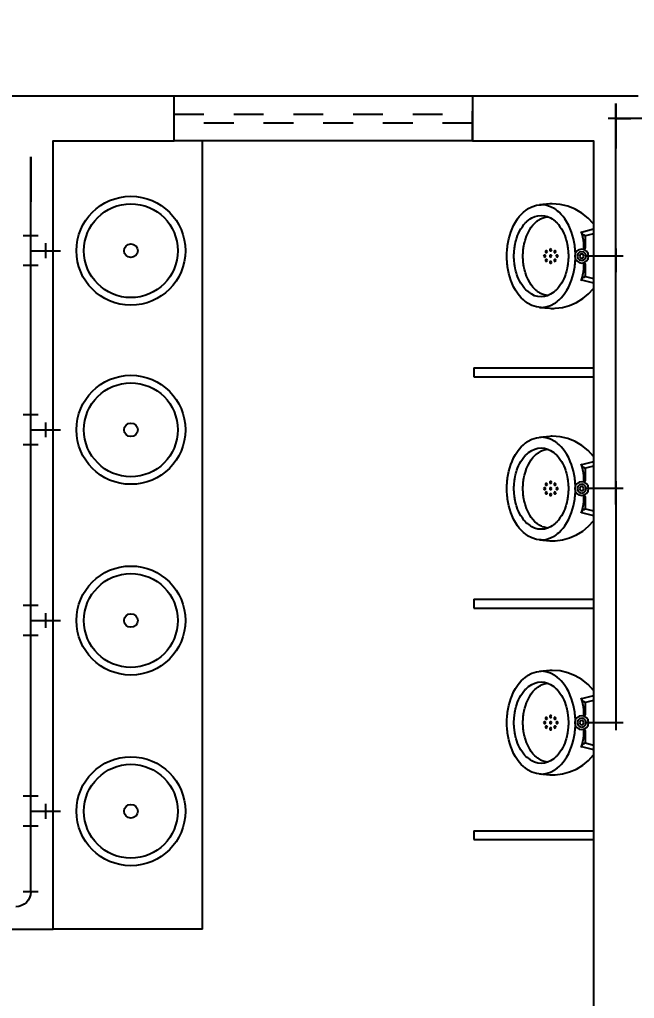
# Model space of a CAD drawing. Header units: millimetres. Extents: x 776 to 1595, y 411 to 1258.
# Drawn here: x 800.443 to 802.503, y 458.644 to 461.923 of the extents above; entities that cross this region are included whole.
import ezdxf

# ---------------------------------------------------------------- set-up
doc = ezdxf.new("R2010")
doc.units = ezdxf.units.MM
doc.linetypes.add('ACAD_ISO03W100', pattern=[30, 12, -18])
doc.linetypes.add('HIDDEN2', pattern=[4.7625, 3.175, -1.5875])
for name, color, linetype in [('can02', 2, 'Continuous'), ('CANOS ISO', 2, 'Continuous'), ('Fios', 10, 'Continuous'), ('Janela', 2, 'Continuous'), ('pena 01', 1, 'Continuous'), ('pena02', 2, 'Continuous'), ('TRACEJADO', 1, 'HIDDEN2')]:
    doc.layers.add(name, color=color, linetype=linetype)
doc.styles.get("Standard").update_dxf_attribs({"font": 'ERASLGHT.TTF'})

msp = doc.modelspace()

# ---------------------------------------------------------------- linework, layer by layer
at = {"layer": 'can02', "color": 0}
msp.add_lwpolyline([(800.5558, 458.8761), (800.5558, 461.5161), (800.9608, 461.5161), (800.9608, 461.6661), (800.0076, 461.6661), (800.0076, 461.5161), (800.4058, 461.5161), (800.4058, 459.0261), (799.7558, 459.0261), (799.7558, 459.0661), (799.7558, 459.7161), (799.5058, 459.7161), (799.5058, 459.5661), (799.6058, 459.5661), (799.6058, 458.5361), (799.7558, 458.5361), (799.7558, 458.8761)], close=True, dxfattribs=at)
msp.add_lwpolyline([(802.5158, 461.6661), (801.9608, 461.6661), (801.9608, 461.5161), (802.3658, 461.5161), (802.3658, 455.6661), (800.5558, 455.6661)], dxfattribs=at)
at = {"layer": 'CANOS ISO', "extrusion": (-1, 0, -5.9952e-15)}
for p, q in [((802.4408, 461.6411, 2.4), (802.4408, 461.5411, 2.4)), ((802.4408, 461.6411, 2.2), (802.4408, 461.5411, 2.2)), ((802.4408, 461.6411, 2.2), (802.4408, 461.5911, 2.3)), ((802.4408, 461.5911, 2.3), (802.4408, 461.6411, 2.4)), ((802.4408, 461.5911, 2.3), (802.4408, 461.5411, 2.2)), ((802.4408, 461.5411, 2.4), (802.4408, 461.5911, 2.3)), ((802.4408, 461.5911, 2.3), (802.4408, 461.4911, 2.3)), ((802.4408, 461.5911, 3), (802.4408, 461.5911, 2.4)), ((802.4408, 461.4911, 2.25), (802.4408, 461.4911, 2.35)), ((800.4808, 461.4625, 2.4), (800.4808, 461.3625, 2.4)), ((800.4808, 461.4625, 2.2), (800.4808, 461.3625, 2.2)), ((800.4808, 461.4625, 2.2), (800.4808, 461.4125, 2.3)), ((800.4808, 461.4125, 2.3), (800.4808, 461.4625, 2.4)), ((800.4808, 461.4125, 2.3), (800.4808, 461.3625, 2.2)), ((800.4808, 461.3625, 2.4), (800.4808, 461.4125, 2.3)), ((800.4808, 461.4125, 2.3), (800.4808, 461.3125, 2.3)), ((800.4808, 461.4125, 3), (800.4808, 461.4125, 2.4)), ((800.4808, 461.3125, 2.25), (800.4808, 461.3125, 2.35))]:
    msp.add_line(p, q, dxfattribs=at)
at = {"layer": 'CANOS ISO', "extrusion": (1, 0, 2.22045e-16)}
for p, q in [((802.4408, 461.6161, 1.25), (802.4408, 461.5661, 1.25)), ((802.4408, 461.6124, 1.35), (802.4408, 461.5624, 1.35)), ((802.4908, 461.5911, 0.925), (802.4908, 461.5911, 0.875)), ((802.4408, 461.5374, 1.325), (802.4408, 461.5374, 1.275)), ((800.4808, 461.4339, 0.95), (800.4808, 461.3839, 0.95)), ((800.4808, 461.1484, 0.9), (800.4808, 461.4125, 0.9)), ((800.4808, 461.3589, 0.925), (800.4808, 461.3589, 0.875)), ((802.4408, 461.1803, 1.325), (802.4408, 461.1803, 1.275)), ((802.4408, 461.1553, 1.25), (802.4408, 461.1053, 1.25)), ((800.4808, 460.5486, 0.9), (800.4808, 461.1484, 0.9)), ((802.3908, 461.1303, 1.125), (802.3908, 461.1303, 1.075)), ((802.4408, 461.0767, 1.325), (802.4408, 461.0767, 1.275)), ((800.4808, 459.9099, 0.9), (800.4808, 460.5486, 0.9)), ((802.4408, 460.4018, 1.325), (802.4408, 460.4018, 1.275)), ((802.4408, 460.3768, 1.25), (802.4408, 460.3268, 1.25)), ((802.3908, 460.3518, 1.125), (802.3908, 460.3518, 1.075)), ((802.4408, 460.2981, 1.325), (802.4408, 460.2981, 1.275)), ((800.4807, 459.2712, 0.9), (800.4808, 459.9099, 0.9)), ((802.4408, 459.6178, 1.325), (802.4408, 459.6178, 1.275)), ((802.4408, 459.5928, 1.25), (802.4408, 459.5428, 1.25)), ((802.3908, 459.5678, 1.125), (802.3908, 459.5678, 1.075)), ((800.4808, 459, 0.9), (800.4807, 459.2712, 0.9))]:
    msp.add_line(p, q, dxfattribs=at)
at = {"layer": 'CANOS ISO', "extrusion": (4.44089e-16, 0, -1)}
for p, q in [((802.4658, 461.5911, 0.95), (802.4158, 461.5911, 0.95)), ((802.4408, 461.5911, 1.3), (802.4408, 461.5374, 1.3)), ((802.4408, 461.5374, 1.3), (802.4408, 461.5874, 1.3)), ((800.4808, 461.4125, 0.9), (800.4808, 461.3589, 0.9)), ((800.4808, 461.3589, 0.9), (800.4808, 461.4089, 0.9)), ((800.5058, 461.1984, 0.9), (800.4558, 461.1984, 0.9)), ((800.4808, 461.1484, 0.9), (800.5808, 461.1484, 0.9)), ((802.4658, 461.1303, 1.15), (802.4158, 461.1303, 1.15)), ((802.4408, 461.1303, 1.3), (802.4408, 461.0767, 1.3)), ((802.4408, 461.0767, 1.3), (802.4408, 461.1267, 1.3)), ((800.5058, 461.0984, 0.9), (800.4558, 461.0984, 0.9)), ((800.5058, 460.5986, 0.9), (800.4558, 460.5986, 0.9)), ((800.4808, 460.5486, 0.9), (800.5808, 460.5486, 0.9)), ((800.4808, 460.5486, 0.9), (800.5808, 460.5486, 0.9)), ((800.5058, 460.4986, 0.9), (800.4558, 460.4986, 0.9)), ((802.4658, 460.3518, 1.15), (802.4158, 460.3518, 1.15)), ((802.4408, 460.3518, 1.3), (802.4408, 460.2981, 1.3)), ((802.4408, 460.2981, 1.3), (802.4408, 460.3481, 1.3)), ((800.5058, 459.9599, 0.9), (800.4558, 459.9599, 0.9)), ((800.4808, 459.9099, 0.9), (800.5808, 459.9099, 0.9)), ((800.4808, 459.9099, 0.9), (800.5808, 459.9099, 0.9)), ((800.5058, 459.8599, 0.9), (800.4558, 459.8599, 0.9)), ((802.4658, 459.5678, 1.15), (802.4158, 459.5678, 1.15)), ((800.5058, 459.3212, 0.9), (800.4558, 459.3212, 0.9)), ((800.4807, 459.2712, 0.9), (800.5807, 459.2712, 0.9)), ((800.4808, 459.2712, 0.9), (800.5808, 459.2712, 0.9)), ((800.5058, 459.2212, 0.9), (800.4558, 459.2212, 0.9))]:
    msp.add_line(p, q, dxfattribs=at)
at = {"layer": 'CANOS ISO'}
for p, q in [((803.2408, 461.5911, 0.9), (802.4408, 461.5911, 0.9)), ((802.4408, 461.5911, 0.9), (802.4908, 461.5911, 0.9)), ((800.4808, 461.1484, 0.9), (800.5808, 461.1484, 0.9)), ((800.4808, 460.5486, 0.9), (800.5808, 460.5486, 0.9)), ((800.4808, 459.9099, 0.9), (800.5808, 459.9099, 0.9)), ((800.4808, 459.2712, 0.9), (800.5808, 459.2712, 0.9)), ((800.4808, 459.0011, 0.9), (800.4808, 459.0511, 0.9)), ((800.4808, 459.0011, 0.9), (800.4808, 459.0511, 0.9))]:
    msp.add_line(p, q, dxfattribs=at)
at = {"layer": 'CANOS ISO', "extrusion": (1, 0, 3.77476e-15)}
msp.add_line((802.4408, 461.5911, 0.9), (802.4408, 461.5911, 2.2), dxfattribs=at)
at = {"layer": 'CANOS ISO', "extrusion": (1, 8.88178e-16, 3.77476e-15)}
msp.add_line((802.4408, 461.1303, 1.3), (802.4408, 461.5911, 1.3), dxfattribs=at)
at = {"layer": 'CANOS ISO', "extrusion": (-1, 0, -6.66134e-16)}
msp.add_line((800.4808, 461.4125, 0.9), (800.4808, 461.4125, 2.2), dxfattribs=at)
at = {"layer": 'CANOS ISO', "extrusion": (-1, -1.22461e-16, -6.66134e-16)}
for p, q in [((800.5308, 461.1234, 0.9), (800.5308, 461.1734, 0.9)), ((800.5308, 460.5236, 0.9), (800.5308, 460.5736, 0.9)), ((800.5308, 459.8849, 0.9), (800.5308, 459.9349, 0.9)), ((800.5308, 459.2462, 0.9), (800.5308, 459.2962, 0.9))]:
    msp.add_line(p, q, dxfattribs=at)
at = {"layer": 'CANOS ISO', "extrusion": (3.10862e-15, 0, -1)}
for p, q in [((802.4408, 461.1303, 1.1), (802.3408, 461.1303, 1.1)), ((802.4408, 460.3518, 1.1), (802.3408, 460.3518, 1.1)), ((802.4408, 459.5678, 1.1), (802.3408, 459.5678, 1.1))]:
    msp.add_line(p, q, dxfattribs=at)
at = {"layer": 'CANOS ISO', "extrusion": (1, 0, 2.88658e-15)}
for p, q in [((802.4408, 461.1303, 1.1), (802.4408, 461.1303, 1.3)), ((802.4408, 460.3518, 1.3), (802.4408, 461.1303, 1.3)), ((802.4408, 460.3518, 1.1), (802.4408, 460.3518, 1.3)), ((802.4408, 460.3518, 1.3), (802.4408, 459.5678, 1.3)), ((802.4408, 459.5678, 1.1), (802.4408, 459.5678, 1.3))]:
    msp.add_line(p, q, dxfattribs=at)
at = {"layer": 'CANOS ISO', "extrusion": (6.12303e-17, -1, -2.22045e-16)}
msp.add_line((800.5058, 459.0011, 0.9), (800.4558, 459.0011, 0.9), dxfattribs=at)
at = {"layer": 'CANOS ISO', "extrusion": (0, 0, -1)}
msp.add_arc((-800.4308, 459.0011, -0.9), 0.05, 180, 270, dxfattribs=at)
at = {"layer": 'Fios', "color": 0}
for q in [(801.0558, 461.5161), (800.5558, 458.8761)]:
    msp.add_line((801.0558, 458.8761), q, dxfattribs=at)
for points in [[(802.1311, 461.2771), (802.1356, 461.2812, -0.029425), (802.1455, 461.2883)], [(802.2507, 461.2771), (802.2461, 461.2812, 0.029431), (802.2362, 461.2883)], [(802.1332, 461.2359), (802.1365, 461.2398, -0.020792), (802.1437, 461.247)], [(802.1699, 461.2412), (802.1743, 461.2452, -0.029703), (802.1839, 461.2523)], [(802.1839, 461.2523, -0.04999), (802.1947, 461.2579)], [(802.238, 461.247, -0.020792), (802.2452, 461.2398), (802.2485, 461.2359)], [(802.0783, 461.1659, -0.020461), (802.0825, 461.1882)], [(802.1035, 461.1692), (802.1051, 461.1767, -0.018626), (802.1094, 461.1914)], [(802.1325, 461.1636), (802.134, 461.1711, -0.016262), (802.1378, 461.1858)], [(802.2723, 461.1914, -0.018631), (802.2766, 461.1767), (802.2782, 461.1692)], [(802.3034, 461.1659, 0.020456), (802.2992, 461.1882)], [(802.3271, 461.2068, 0.103795), (802.3305, 461.203)], [(802.3305, 461.203, 0.103814), (802.3352, 461.2009)], [(802.3375, 461.1995, 0.171059), (802.3352, 461.2009)], [(802.3384, 461.1967, 0.171026), (802.3375, 461.1995)], [(802.3387, 461.1977, 0.165857), (802.3384, 461.1967)], [(802.3397, 461.1983, 0.16918), (802.3387, 461.1977)], [(802.0758, 461.1303, -0.017734), (802.077, 461.1548)], [(802.077, 461.1548, -0.015735), (802.0783, 461.1659)], [(802.1004, 461.147), (802.1011, 461.1544, -0.015079), (802.1035, 461.1692)], [(802.13, 461.1414, -0.013175), (802.131, 461.1525)], [(802.131, 461.1525, -0.015643), (802.1325, 461.1636)], [(802.2782, 461.1692, -0.01508), (802.2806, 461.1544), (802.2813, 461.147)], [(802.3047, 461.1548, 0.015738), (802.3034, 461.1659)], [(802.3057, 461.1399, 0.010835), (802.3047, 461.1548)], [(802.077, 461.1059, -0.017734), (802.0758, 461.1303)], [(802.0998, 461.1359, -0.012771), (802.1004, 461.147)], [(802.1004, 461.1137, -0.012772), (802.0998, 461.1248)], [(802.1297, 461.1303, -0.014052), (802.13, 461.1414)], [(802.13, 461.1192, -0.014052), (802.1297, 461.1303)], [(802.131, 461.1082, -0.013175), (802.13, 461.1192)], [(802.2813, 461.147, -0.013893), (802.2819, 461.1359)], [(802.2819, 461.1248, -0.013893), (802.2813, 461.1137)], [(802.3047, 461.1059, 0.010834), (802.3057, 461.1207)], [(802.3335, 461.1303, 1), (802.3196, 461.1303)], [(802.3196, 461.1303, 1), (802.3335, 461.1303)], [(802.0783, 461.0947, -0.015737), (802.077, 461.1059)], [(802.0825, 461.0725, -0.02046), (802.0783, 461.0947)], [(802.1035, 461.0914, -0.015078), (802.1011, 461.1062), (802.1004, 461.1137)], [(802.1094, 461.0692, -0.018626), (802.1051, 461.0839), (802.1035, 461.0914)], [(802.1325, 461.0971, -0.015642), (802.131, 461.1082)], [(802.1378, 461.0749, -0.016259), (802.134, 461.0896), (802.1325, 461.0971)], [(802.2782, 461.0914), (802.2766, 461.0839, -0.018631), (802.2723, 461.0692)], [(802.2813, 461.1137), (802.2806, 461.1062, -0.015079), (802.2782, 461.0914)], [(802.2992, 461.0725, 0.020455), (802.3034, 461.0947)], [(802.3034, 461.0947, 0.015739), (802.3047, 461.1059)], [(802.3305, 461.0577, 0.103805), (802.3271, 461.0539)], [(802.3352, 461.0597, 0.103794), (802.3305, 461.0577)], [(802.3352, 461.0597, 0.171066), (802.3375, 461.0612)], [(802.3375, 461.0612, 0.171026), (802.3384, 461.0638)], [(802.3384, 461.0638, 0.165884), (802.3387, 461.063)], [(802.3387, 461.063, 0.16594), (802.3396, 461.0624)], [(802.1839, 461.0083, -0.02971), (802.1743, 461.0154), (802.1699, 461.0194)], [(802.2485, 461.0248), (802.2452, 461.0209, -0.02081), (802.238, 461.0137)], [(802.1591, 461.0025), (802.1549, 461.0056, 0.021616), (802.1465, 461.012)], [(802.1947, 461.0028, -0.050002), (802.1839, 461.0083)], [(802.1455, 460.9724, -0.029412), (802.1356, 460.9795), (802.1311, 460.9835)], [(802.2202, 460.9555, 0.025489), (802.2288, 460.9552)], [(802.2288, 460.9552, 0.025506), (802.2374, 460.9557)], [(802.2362, 460.9724, 0.029418), (802.2461, 460.9795), (802.2507, 460.9835)], [(802.1311, 460.4986), (802.1356, 460.5026, -0.029425), (802.1455, 460.5097)], [(802.2507, 460.4986), (802.2461, 460.5026, 0.029431), (802.2362, 460.5097)], [(802.1332, 460.4573), (802.1365, 460.4612, -0.020792), (802.1437, 460.4684)], [(802.1699, 460.4627), (802.1743, 460.4667, -0.029703), (802.1839, 460.4737)], [(802.1839, 460.4737, -0.04999), (802.1947, 460.4793)], [(802.238, 460.4684, -0.020792), (802.2452, 460.4612), (802.2485, 460.4573)], [(802.3271, 460.4282, 0.103795), (802.3305, 460.4244)], [(802.0783, 460.3874, -0.020461), (802.0825, 460.4096)], [(802.1035, 460.3907), (802.1051, 460.3981, -0.018626), (802.1094, 460.4129)], [(802.1325, 460.385), (802.134, 460.3925, -0.016262), (802.1378, 460.4072)], [(802.2723, 460.4129, -0.018631), (802.2766, 460.3981), (802.2782, 460.3907)], [(802.3034, 460.3874, 0.020456), (802.2992, 460.4096)], [(802.3305, 460.4244, 0.103814), (802.3352, 460.4223)], [(802.3375, 460.4209, 0.171059), (802.3352, 460.4223)], [(802.3384, 460.4181, 0.171026), (802.3375, 460.4209)], [(802.3387, 460.4191, 0.165857), (802.3384, 460.4181)], [(802.3397, 460.4197, 0.16918), (802.3387, 460.4191)], [(802.0758, 460.3518, -0.017734), (802.077, 460.3762)], [(802.077, 460.3762, -0.015735), (802.0783, 460.3874)], [(802.0998, 460.3573, -0.012771), (802.1004, 460.3684)], [(802.1004, 460.3684), (802.1011, 460.3759, -0.015079), (802.1035, 460.3907)], [(802.1297, 460.3518, -0.014052), (802.13, 460.3629)], [(802.13, 460.3629, -0.013175), (802.131, 460.3739)], [(802.131, 460.3739, -0.015643), (802.1325, 460.385)], [(802.2782, 460.3907, -0.01508), (802.2806, 460.3759), (802.2813, 460.3684)], [(802.2813, 460.3684, -0.013893), (802.2819, 460.3573)], [(802.3047, 460.3762, 0.015738), (802.3034, 460.3874)], [(802.3057, 460.3614, 0.010835), (802.3047, 460.3762)], [(802.077, 460.3273, -0.017734), (802.0758, 460.3518)], [(802.1004, 460.3351, -0.012772), (802.0998, 460.3462)], [(802.1035, 460.3129, -0.015078), (802.1011, 460.3277), (802.1004, 460.3351)], [(802.13, 460.3407, -0.014052), (802.1297, 460.3518)], [(802.131, 460.3296, -0.013175), (802.13, 460.3407)], [(802.1325, 460.3185, -0.015642), (802.131, 460.3296)], [(802.2813, 460.3351), (802.2806, 460.3277, -0.015079), (802.2782, 460.3129)], [(802.2819, 460.3462, -0.013893), (802.2813, 460.3351)], [(802.3047, 460.3273, 0.010834), (802.3057, 460.3421)], [(802.3335, 460.3518, 1), (802.3196, 460.3518)], [(802.3196, 460.3518, 1), (802.3335, 460.3518)], [(802.0783, 460.3162, -0.015737), (802.077, 460.3273)], [(802.0825, 460.2939, -0.02046), (802.0783, 460.3162)], [(802.1094, 460.2906, -0.018626), (802.1051, 460.3054), (802.1035, 460.3129)], [(802.1378, 460.2963, -0.016259), (802.134, 460.311), (802.1325, 460.3185)], [(802.2782, 460.3129), (802.2766, 460.3054, -0.018631), (802.2723, 460.2906)], [(802.2992, 460.2939, 0.020455), (802.3034, 460.3162)], [(802.3034, 460.3162, 0.015739), (802.3047, 460.3273)], [(802.3305, 460.2791, 0.103805), (802.3271, 460.2753)], [(802.3352, 460.2812, 0.103794), (802.3305, 460.2791)], [(802.3352, 460.2812, 0.171066), (802.3375, 460.2826)], [(802.3375, 460.2826, 0.171026), (802.3384, 460.2852)], [(802.3384, 460.2852, 0.165884), (802.3387, 460.2844)], [(802.3387, 460.2844, 0.16594), (802.3396, 460.2838)], [(802.1591, 460.224), (802.1549, 460.2271, 0.021616), (802.1465, 460.2335)], [(802.1839, 460.2298, -0.02971), (802.1743, 460.2369), (802.1699, 460.2409)], [(802.2485, 460.2462), (802.2452, 460.2423, -0.02081), (802.238, 460.2351)], [(802.1455, 460.1938, -0.029412), (802.1356, 460.2009), (802.1311, 460.2049)], [(802.1947, 460.2242, -0.050002), (802.1839, 460.2298)], [(802.2362, 460.1938, 0.029418), (802.2461, 460.2009), (802.2507, 460.2049)], [(802.2202, 460.1769, 0.025489), (802.2288, 460.1766)], [(802.2288, 460.1766, 0.025506), (802.2374, 460.1771)], [(802.1311, 459.7146), (802.1356, 459.7187, -0.029425), (802.1455, 459.7257)], [(802.2507, 459.7146), (802.2461, 459.7187, 0.029431), (802.2362, 459.7257)], [(802.1332, 459.6734), (802.1365, 459.6773, -0.020792), (802.1437, 459.6845)], [(802.1699, 459.6787), (802.1743, 459.6827, -0.029703), (802.1839, 459.6898)], [(802.1839, 459.6898, -0.04999), (802.1947, 459.6953)], [(802.238, 459.6845, -0.020792), (802.2452, 459.6773), (802.2485, 459.6734)], [(802.3271, 459.6442, 0.103795), (802.3305, 459.6405)], [(802.0783, 459.6034, -0.020461), (802.0825, 459.6256)], [(802.1035, 459.6067), (802.1051, 459.6142, -0.018626), (802.1094, 459.6289)], [(802.1325, 459.6011), (802.134, 459.6085, -0.016262), (802.1378, 459.6232)], [(802.2723, 459.6289, -0.018631), (802.2766, 459.6142), (802.2782, 459.6067)], [(802.3034, 459.6034, 0.020456), (802.2992, 459.6256)], [(802.3305, 459.6405, 0.103814), (802.3352, 459.6384)], [(802.3375, 459.6369, 0.171059), (802.3352, 459.6384)], [(802.3384, 459.6342, 0.171026), (802.3375, 459.6369)], [(802.3387, 459.6352, 0.165857), (802.3384, 459.6342)], [(802.3397, 459.6358, 0.16918), (802.3387, 459.6352)], [(802.0758, 459.5678, -0.017734), (802.077, 459.5923)], [(802.077, 459.5923, -0.015735), (802.0783, 459.6034)], [(802.0998, 459.5734, -0.012771), (802.1004, 459.5845)], [(802.1004, 459.5845), (802.1011, 459.5919, -0.015079), (802.1035, 459.6067)], [(802.1297, 459.5678, -0.014052), (802.13, 459.5789)], [(802.13, 459.5789, -0.013175), (802.131, 459.59)], [(802.131, 459.59, -0.015643), (802.1325, 459.6011)], [(802.2782, 459.6067, -0.01508), (802.2806, 459.5919), (802.2813, 459.5845)], [(802.2813, 459.5845, -0.013893), (802.2819, 459.5734)], [(802.3047, 459.5923, 0.015738), (802.3034, 459.6034)], [(802.3057, 459.5774, 0.010835), (802.3047, 459.5923)], [(802.077, 459.5433, -0.017734), (802.0758, 459.5678)], [(802.0783, 459.5322, -0.015737), (802.077, 459.5433)], [(802.1004, 459.5511, -0.012772), (802.0998, 459.5622)], [(802.1035, 459.5289, -0.015078), (802.1011, 459.5437), (802.1004, 459.5511)], [(802.13, 459.5567, -0.014052), (802.1297, 459.5678)], [(802.131, 459.5456, -0.013175), (802.13, 459.5567)], [(802.1325, 459.5345, -0.015642), (802.131, 459.5456)], [(802.2813, 459.5511), (802.2806, 459.5437, -0.015079), (802.2782, 459.5289)], [(802.2819, 459.5622, -0.013893), (802.2813, 459.5511)], [(802.3034, 459.5322, 0.015739), (802.3047, 459.5433)], [(802.3047, 459.5433, 0.010834), (802.3057, 459.5582)], [(802.3335, 459.5678, 1), (802.3196, 459.5678)], [(802.3196, 459.5678, 1), (802.3335, 459.5678)], [(802.0825, 459.51, -0.02046), (802.0783, 459.5322)], [(802.1094, 459.5067, -0.018626), (802.1051, 459.5214), (802.1035, 459.5289)], [(802.1378, 459.5123, -0.016259), (802.134, 459.5271), (802.1325, 459.5345)], [(802.2782, 459.5289), (802.2766, 459.5214, -0.018631), (802.2723, 459.5067)], [(802.2992, 459.51, 0.020455), (802.3034, 459.5322)], [(802.3305, 459.4951, 0.103805), (802.3271, 459.4913)], [(802.3352, 459.4972, 0.103794), (802.3305, 459.4951)], [(802.3352, 459.4972, 0.171066), (802.3375, 459.4987)], [(802.3375, 459.4987, 0.171026), (802.3384, 459.5012)], [(802.3384, 459.5012, 0.165884), (802.3387, 459.5004)], [(802.3387, 459.5004, 0.16594), (802.3396, 459.4998)], [(802.1591, 459.44), (802.1549, 459.4431, 0.021616), (802.1465, 459.4495)], [(802.1839, 459.4458, -0.02971), (802.1743, 459.4529), (802.1699, 459.4569)], [(802.1947, 459.4403, -0.050002), (802.1839, 459.4458)], [(802.2485, 459.4622), (802.2452, 459.4583, -0.02081), (802.238, 459.4511)], [(802.1455, 459.4099, -0.029412), (802.1356, 459.4169), (802.1311, 459.421)], [(802.2362, 459.4099, 0.029418), (802.2461, 459.4169), (802.2507, 459.421)], [(802.2202, 459.393, 0.025489), (802.2288, 459.3926)], [(802.2288, 459.3926, 0.025506), (802.2374, 459.3932)]]:
    msp.add_lwpolyline(points, format="xyb", dxfattribs=at)
for points in [[(802.1455, 461.2883), (802.1597, 461.2957), (802.175, 461.3005), (802.1908, 461.3025)], [(802.2202, 461.3051), (802.1851, 461.302)], [(802.2362, 461.2883), (802.222, 461.2957), (802.2067, 461.3005), (802.1908, 461.3025)], [(802.224, 461.3054), (802.2202, 461.3051)], [(802.2278, 461.3055), (802.224, 461.3054)], [(802.3046, 461.2878), (802.28, 461.2976), (802.2542, 461.3035), (802.2278, 461.3055)], [(802.3658, 461.2382), (802.348, 461.2578), (802.3274, 461.2744), (802.3046, 461.2878)], [(802.0933, 461.2215), (802.0986, 461.2331), (802.1047, 461.2442), (802.1116, 461.2549)], [(802.1116, 461.2549), (802.1176, 461.2627), (802.1241, 461.2701), (802.1311, 461.2771)], [(802.1437, 461.247), (802.1485, 461.2511), (802.1537, 461.2548), (802.1591, 461.2581)], [(802.1591, 461.2581), (802.1691, 461.2628), (802.1798, 461.2657), (802.1909, 461.2667)], [(802.1909, 461.2667), (802.2019, 461.2657), (802.2126, 461.2628), (802.2226, 461.2581)], [(802.1947, 461.2579), (802.2009, 461.26), (802.2073, 461.2616), (802.2138, 461.2624)], [(802.2226, 461.2581), (802.228, 461.2548), (802.2332, 461.2511), (802.238, 461.247)], [(802.2701, 461.2549), (802.2641, 461.2627), (802.2576, 461.2701), (802.2507, 461.2771)], [(802.2884, 461.2215), (802.2831, 461.2331), (802.277, 461.2442), (802.2701, 461.2549)], [(802.0825, 461.1882), (802.0855, 461.1995), (802.0892, 461.2106), (802.0933, 461.2215)], [(802.1187, 461.2137), (802.1231, 461.2214), (802.1279, 461.2288), (802.1332, 461.2359)], [(802.1378, 461.1858), (802.1418, 461.1972), (802.1468, 461.2083), (802.1525, 461.219)], [(802.1525, 461.219), (802.1576, 461.227), (802.1634, 461.2344), (802.1699, 461.2412)], [(802.2485, 461.2359), (802.2538, 461.2288), (802.2587, 461.2214), (802.263, 461.2137)], [(802.2992, 461.1882), (802.2962, 461.1995), (802.2925, 461.2106), (802.2884, 461.2215)], [(802.3658, 461.2203), (802.3259, 461.2099)], [(802.3658, 461.2382), (802.3658, 461.0224)], [(802.1094, 461.1914), (802.1121, 461.199), (802.1152, 461.2064), (802.1187, 461.2137)], [(802.263, 461.2137), (802.2665, 461.2064), (802.2696, 461.199), (802.2723, 461.1914)], [(802.3324, 461.1833), (802.3305, 461.1934), (802.328, 461.2033), (802.3249, 461.2131)], [(802.3342, 461.1519), (802.3342, 461.1628), (802.3336, 461.1731), (802.3324, 461.1833)], [(802.3384, 461.1967), (802.3384, 461.1565)], [(802.3658, 461.2051), (802.3397, 461.1983)], [(802.2229, 461.1543), (802.2212, 461.1538), (802.22, 461.1527), (802.2196, 461.151)], [(802.2196, 461.151), (802.22, 461.1493), (802.2212, 461.1481), (802.2229, 461.1477)], [(802.2262, 461.151), (802.2257, 461.1527), (802.2246, 461.1538), (802.2229, 461.1543)], [(802.2229, 461.1477), (802.2246, 461.1481), (802.2257, 461.1493), (802.2262, 461.151)], [(802.3266, 461.1535), (802.3176, 461.1516), (802.3102, 461.1467), (802.3052, 461.1393), (802.3034, 461.1303)], [(802.3497, 461.1303), (802.3479, 461.1393), (802.3429, 461.1467), (802.3356, 461.1516), (802.3266, 461.1535)], [(802.333, 461.1522), (802.3356, 461.1526), (802.3367, 461.1532)], [(802.3367, 461.1532), (802.3376, 461.1541), (802.3382, 461.1552), (802.3384, 461.1565)], [(802.0997, 461.1303), (802.0998, 461.1359)], [(802.0998, 461.1248), (802.0997, 461.1303)], [(802.2022, 461.1336), (802.2006, 461.1332), (802.1994, 461.132), (802.1989, 461.1303)], [(802.1989, 461.1303), (802.1994, 461.1287), (802.2006, 461.1275), (802.2022, 461.127)], [(802.2055, 461.1303), (802.2051, 461.132), (802.2039, 461.1332), (802.2022, 461.1336)], [(802.2022, 461.127), (802.2039, 461.1275), (802.2051, 461.1287), (802.2055, 461.1303)], [(802.2083, 461.1482), (802.2066, 461.1478), (802.2054, 461.1466), (802.205, 461.1449)], [(802.205, 461.1449), (802.2054, 461.1433), (802.2066, 461.1421), (802.2083, 461.1416)], [(802.2083, 461.119), (802.2066, 461.1186), (802.2054, 461.1174), (802.205, 461.1157)], [(802.2116, 461.1449), (802.2111, 461.1466), (802.2099, 461.1478), (802.2083, 461.1482)], [(802.2083, 461.1416), (802.2099, 461.1421), (802.2111, 461.1433), (802.2116, 461.1449)], [(802.2116, 461.1157), (802.2111, 461.1174), (802.2099, 461.1186), (802.2083, 461.119)], [(802.2229, 461.1336), (802.2212, 461.1332), (802.22, 461.132), (802.2196, 461.1303)], [(802.2196, 461.1303), (802.22, 461.1287), (802.2212, 461.1275), (802.2229, 461.127)], [(802.2262, 461.1303), (802.2257, 461.132), (802.2246, 461.1332), (802.2229, 461.1336)], [(802.2229, 461.127), (802.2246, 461.1275), (802.2257, 461.1287), (802.2262, 461.1303)], [(802.2375, 461.1482), (802.2358, 461.1478), (802.2346, 461.1466), (802.2342, 461.1449)], [(802.2342, 461.1449), (802.2346, 461.1433), (802.2358, 461.1421), (802.2375, 461.1416)], [(802.2375, 461.119), (802.2358, 461.1186), (802.2346, 461.1174), (802.2342, 461.1157)], [(802.2408, 461.1449), (802.2403, 461.1466), (802.2392, 461.1478), (802.2375, 461.1482)], [(802.2375, 461.1416), (802.2392, 461.1421), (802.2403, 461.1433), (802.2408, 461.1449)], [(802.2408, 461.1157), (802.2403, 461.1174), (802.2392, 461.1186), (802.2375, 461.119)], [(802.2435, 461.1336), (802.2419, 461.1332), (802.2407, 461.132), (802.2402, 461.1303)], [(802.2402, 461.1303), (802.2407, 461.1287), (802.2419, 461.1275), (802.2435, 461.127)], [(802.2468, 461.1303), (802.2464, 461.132), (802.2452, 461.1332), (802.2435, 461.1336)], [(802.2435, 461.127), (802.2452, 461.1275), (802.2464, 461.1287), (802.2468, 461.1303)], [(802.2819, 461.1359), (802.282, 461.1303)], [(802.282, 461.1303), (802.2819, 461.1248)], [(802.3034, 461.1303), (802.3052, 461.1213), (802.3102, 461.114), (802.3176, 461.109), (802.3266, 461.1072)], [(802.3266, 461.1452), (802.3191, 461.1432), (802.3137, 461.1378), (802.3117, 461.1303)], [(802.3117, 461.1303), (802.3137, 461.1228), (802.3191, 461.1175), (802.3266, 461.1155)], [(802.3414, 461.1303), (802.3394, 461.1378), (802.3341, 461.1432), (802.3266, 461.1452)], [(802.3266, 461.1072), (802.3356, 461.109), (802.3429, 461.114), (802.3479, 461.1213), (802.3497, 461.1303)], [(802.3266, 461.1155), (802.3341, 461.1175), (802.3394, 461.1228), (802.3414, 461.1303)], [(802.205, 461.1157), (802.2054, 461.1141), (802.2066, 461.1129), (802.2083, 461.1124)], [(802.2083, 461.1124), (802.2099, 461.1129), (802.2111, 461.1141), (802.2116, 461.1157)], [(802.2229, 461.113), (802.2212, 461.1125), (802.22, 461.1113), (802.2196, 461.1097)], [(802.2196, 461.1097), (802.22, 461.108), (802.2212, 461.1068), (802.2229, 461.1064)], [(802.2262, 461.1097), (802.2257, 461.1113), (802.2246, 461.1125), (802.2229, 461.113)], [(802.2229, 461.1064), (802.2246, 461.1068), (802.2257, 461.108), (802.2262, 461.1097)], [(802.2342, 461.1157), (802.2346, 461.1141), (802.2358, 461.1129), (802.2375, 461.1124)], [(802.2375, 461.1124), (802.2392, 461.1129), (802.2403, 461.1141), (802.2408, 461.1157)], [(802.3324, 461.0774), (802.3336, 461.0876), (802.3342, 461.0978), (802.3342, 461.1087)], [(802.3367, 461.1075), (802.3356, 461.1081), (802.333, 461.1085)], [(802.3384, 461.1042), (802.3382, 461.1054), (802.3376, 461.1066), (802.3367, 461.1075)], [(802.3384, 461.1042), (802.3384, 461.0638)], [(802.0933, 461.0391), (802.0892, 461.0501), (802.0855, 461.0612), (802.0825, 461.0725)], [(802.1187, 461.047), (802.1152, 461.0542), (802.1121, 461.0616), (802.1094, 461.0692)], [(802.1525, 461.0416), (802.1468, 461.0523), (802.1418, 461.0634), (802.1378, 461.0749)], [(802.2723, 461.0692), (802.2696, 461.0616), (802.2665, 461.0542), (802.263, 461.047)], [(802.2884, 461.0391), (802.2925, 461.0501), (802.2962, 461.0612), (802.2992, 461.0725)], [(802.3249, 461.0476), (802.328, 461.0573), (802.3305, 461.0673), (802.3324, 461.0774)], [(802.3259, 461.0508), (802.3658, 461.0403)], [(802.3396, 461.0624), (802.3658, 461.0555)], [(802.1116, 461.0058), (802.1047, 461.0164), (802.0986, 461.0276), (802.0933, 461.0391)], [(802.1332, 461.0248), (802.128, 461.0319), (802.1231, 461.0393), (802.1187, 461.047)], [(802.1437, 461.0137), (802.1398, 461.017), (802.1364, 461.0207), (802.1332, 461.0248)], [(802.1699, 461.0194), (802.1634, 461.0263), (802.1576, 461.0337), (802.1525, 461.0416)], [(802.263, 461.047), (802.2587, 461.0393), (802.2538, 461.0319), (802.2485, 461.0248)], [(802.2701, 461.0058), (802.277, 461.0164), (802.2831, 461.0276), (802.2884, 461.0391)], [(802.3089, 460.975), (802.3301, 460.9881), (802.3491, 461.004), (802.3658, 461.0224)], [(802.1311, 460.9835), (802.1241, 460.9906), (802.1176, 460.9979), (802.1116, 461.0058)], [(802.1465, 461.012), (802.1437, 461.0137)], [(802.1909, 460.994), (802.1797, 460.9948), (802.169, 460.9976), (802.1591, 461.0025)], [(802.2226, 461.0025), (802.2126, 460.9978), (802.2019, 460.995), (802.1909, 460.994)], [(802.2138, 460.9983), (802.2073, 460.9991), (802.2009, 461.0006), (802.1947, 461.0028)], [(802.238, 461.0137), (802.2332, 461.0096), (802.228, 461.0059), (802.2226, 461.0025)], [(802.2507, 460.9835), (802.2576, 460.9906), (802.2641, 460.9979), (802.2701, 461.0058)], [(802.1908, 460.9582), (802.175, 460.9602), (802.1597, 460.9649), (802.1455, 460.9724)], [(802.1851, 460.9587), (802.2202, 460.9555)], [(802.1908, 460.9582), (802.2067, 460.9602), (802.222, 460.9649), (802.2362, 460.9724)], [(802.2374, 460.9557), (802.2621, 460.9586), (802.2861, 460.9651), (802.3089, 460.975)], [(802.2202, 460.5266), (802.1851, 460.5234)], [(802.224, 460.5268), (802.2202, 460.5266)], [(802.2278, 460.5269), (802.224, 460.5268)], [(802.3046, 460.5092), (802.28, 460.519), (802.2542, 460.5249), (802.2278, 460.5269)], [(802.1116, 460.4763), (802.1176, 460.4842), (802.1241, 460.4915), (802.1311, 460.4986)], [(802.1455, 460.5097), (802.1597, 460.5172), (802.175, 460.5219), (802.1908, 460.5239)], [(802.2362, 460.5097), (802.222, 460.5172), (802.2067, 460.5219), (802.1908, 460.5239)], [(802.2701, 460.4763), (802.2641, 460.4842), (802.2576, 460.4915), (802.2507, 460.4986)], [(802.3658, 460.4597), (802.348, 460.4792), (802.3274, 460.4958), (802.3046, 460.5092)], [(802.0933, 460.443), (802.0986, 460.4545), (802.1047, 460.4657), (802.1116, 460.4763)], [(802.1437, 460.4684), (802.1485, 460.4725), (802.1537, 460.4762), (802.1591, 460.4795)], [(802.1525, 460.4405), (802.1576, 460.4484), (802.1634, 460.4558), (802.1699, 460.4627)], [(802.1591, 460.4795), (802.1691, 460.4843), (802.1798, 460.4871), (802.1909, 460.4881)], [(802.1909, 460.4881), (802.2019, 460.4871), (802.2126, 460.4843), (802.2226, 460.4795)], [(802.1947, 460.4793), (802.2009, 460.4815), (802.2073, 460.483), (802.2138, 460.4838)], [(802.2226, 460.4795), (802.228, 460.4762), (802.2332, 460.4725), (802.238, 460.4684)], [(802.2884, 460.443), (802.2831, 460.4545), (802.277, 460.4657), (802.2701, 460.4763)], [(802.0825, 460.4096), (802.0855, 460.4209), (802.0892, 460.432), (802.0933, 460.443)], [(802.1094, 460.4129), (802.1121, 460.4205), (802.1152, 460.4279), (802.1187, 460.4351)], [(802.1187, 460.4351), (802.1231, 460.4428), (802.1279, 460.4502), (802.1332, 460.4573)], [(802.1378, 460.4072), (802.1418, 460.4187), (802.1468, 460.4298), (802.1525, 460.4405)], [(802.2485, 460.4573), (802.2538, 460.4502), (802.2587, 460.4428), (802.263, 460.4351)], [(802.263, 460.4351), (802.2665, 460.4279), (802.2696, 460.4205), (802.2723, 460.4129)], [(802.2992, 460.4096), (802.2962, 460.4209), (802.2925, 460.432), (802.2884, 460.443)], [(802.3324, 460.4047), (802.3305, 460.4148), (802.328, 460.4247), (802.3249, 460.4345)], [(802.3658, 460.4418), (802.3259, 460.4313)], [(802.3658, 460.4597), (802.3658, 460.2438)], [(802.3342, 460.3734), (802.3342, 460.3843), (802.3336, 460.3945), (802.3324, 460.4047)], [(802.3384, 460.4181), (802.3384, 460.3779)], [(802.3658, 460.4266), (802.3397, 460.4197)], [(802.2083, 460.3697), (802.2066, 460.3692), (802.2054, 460.368), (802.205, 460.3664)], [(802.205, 460.3664), (802.2054, 460.3647), (802.2066, 460.3635), (802.2083, 460.3631)], [(802.2116, 460.3664), (802.2111, 460.368), (802.2099, 460.3692), (802.2083, 460.3697)], [(802.2083, 460.3631), (802.2099, 460.3635), (802.2111, 460.3647), (802.2116, 460.3664)], [(802.2229, 460.3757), (802.2212, 460.3753), (802.22, 460.3741), (802.2196, 460.3724)], [(802.2196, 460.3724), (802.22, 460.3707), (802.2212, 460.3696), (802.2229, 460.3691)], [(802.2262, 460.3724), (802.2257, 460.3741), (802.2246, 460.3753), (802.2229, 460.3757)], [(802.2229, 460.3691), (802.2246, 460.3696), (802.2257, 460.3707), (802.2262, 460.3724)], [(802.2375, 460.3697), (802.2358, 460.3692), (802.2346, 460.368), (802.2342, 460.3664)], [(802.2342, 460.3664), (802.2346, 460.3647), (802.2358, 460.3635), (802.2375, 460.3631)], [(802.2408, 460.3664), (802.2403, 460.368), (802.2392, 460.3692), (802.2375, 460.3697)], [(802.2375, 460.3631), (802.2392, 460.3635), (802.2403, 460.3647), (802.2408, 460.3664)], [(802.3266, 460.3749), (802.3176, 460.3731), (802.3102, 460.3681), (802.3052, 460.3608), (802.3034, 460.3518)], [(802.3266, 460.3666), (802.3191, 460.3646), (802.3137, 460.3593), (802.3117, 460.3518)], [(802.3497, 460.3518), (802.3479, 460.3608), (802.3429, 460.3681), (802.3356, 460.3731), (802.3266, 460.3749)], [(802.3414, 460.3518), (802.3394, 460.3593), (802.3341, 460.3646), (802.3266, 460.3666)], [(802.333, 460.3736), (802.3356, 460.374), (802.3367, 460.3746)], [(802.3367, 460.3746), (802.3376, 460.3755), (802.3382, 460.3767), (802.3384, 460.3779)], [(802.0997, 460.3518), (802.0998, 460.3573)], [(802.0998, 460.3462), (802.0997, 460.3518)], [(802.2022, 460.3551), (802.2006, 460.3546), (802.1994, 460.3534), (802.1989, 460.3518)], [(802.1989, 460.3518), (802.1994, 460.3501), (802.2006, 460.3489), (802.2022, 460.3485)], [(802.2055, 460.3518), (802.2051, 460.3534), (802.2039, 460.3546), (802.2022, 460.3551)], [(802.2022, 460.3485), (802.2039, 460.3489), (802.2051, 460.3501), (802.2055, 460.3518)], [(802.2083, 460.3405), (802.2066, 460.34), (802.2054, 460.3388), (802.205, 460.3372)], [(802.205, 460.3372), (802.2054, 460.3355), (802.2066, 460.3343), (802.2083, 460.3339)], [(802.2116, 460.3372), (802.2111, 460.3388), (802.2099, 460.34), (802.2083, 460.3405)], [(802.2083, 460.3339), (802.2099, 460.3343), (802.2111, 460.3355), (802.2116, 460.3372)], [(802.2229, 460.3551), (802.2212, 460.3546), (802.22, 460.3534), (802.2196, 460.3518)], [(802.2196, 460.3518), (802.22, 460.3501), (802.2212, 460.3489), (802.2229, 460.3485)], [(802.2229, 460.3344), (802.2212, 460.334), (802.22, 460.3328), (802.2196, 460.3311)], [(802.2196, 460.3311), (802.22, 460.3294), (802.2212, 460.3283), (802.2229, 460.3278)], [(802.2262, 460.3518), (802.2257, 460.3534), (802.2246, 460.3546), (802.2229, 460.3551)], [(802.2229, 460.3485), (802.2246, 460.3489), (802.2257, 460.3501), (802.2262, 460.3518)], [(802.2262, 460.3311), (802.2257, 460.3328), (802.2246, 460.334), (802.2229, 460.3344)], [(802.2229, 460.3278), (802.2246, 460.3283), (802.2257, 460.3294), (802.2262, 460.3311)], [(802.2375, 460.3405), (802.2358, 460.34), (802.2346, 460.3388), (802.2342, 460.3372)], [(802.2342, 460.3372), (802.2346, 460.3355), (802.2358, 460.3343), (802.2375, 460.3339)], [(802.2408, 460.3372), (802.2403, 460.3388), (802.2392, 460.34), (802.2375, 460.3405)], [(802.2375, 460.3339), (802.2392, 460.3343), (802.2403, 460.3355), (802.2408, 460.3372)], [(802.2435, 460.3551), (802.2419, 460.3546), (802.2407, 460.3534), (802.2402, 460.3518)], [(802.2402, 460.3518), (802.2407, 460.3501), (802.2419, 460.3489), (802.2435, 460.3485)], [(802.2468, 460.3518), (802.2464, 460.3534), (802.2452, 460.3546), (802.2435, 460.3551)], [(802.2435, 460.3485), (802.2452, 460.3489), (802.2464, 460.3501), (802.2468, 460.3518)], [(802.2819, 460.3573), (802.282, 460.3518)], [(802.282, 460.3518), (802.2819, 460.3462)], [(802.3034, 460.3518), (802.3052, 460.3428), (802.3102, 460.3354), (802.3176, 460.3304), (802.3266, 460.3286)], [(802.3117, 460.3518), (802.3137, 460.3443), (802.3191, 460.3389), (802.3266, 460.3369)], [(802.3266, 460.3369), (802.3341, 460.3389), (802.3394, 460.3443), (802.3414, 460.3518)], [(802.3266, 460.3286), (802.3356, 460.3304), (802.3429, 460.3354), (802.3479, 460.3428), (802.3497, 460.3518)], [(802.3324, 460.2988), (802.3336, 460.309), (802.3342, 460.3193), (802.3342, 460.3302)], [(802.3367, 460.3289), (802.3356, 460.3295), (802.333, 460.3299)], [(802.1525, 460.263), (802.1468, 460.2738), (802.1418, 460.2848), (802.1378, 460.2963)], [(802.3249, 460.269), (802.328, 460.2788), (802.3305, 460.2887), (802.3324, 460.2988)], [(802.3384, 460.3256), (802.3382, 460.3269), (802.3376, 460.328), (802.3367, 460.3289)], [(802.3384, 460.3256), (802.3384, 460.2852)], [(802.0933, 460.2606), (802.0892, 460.2715), (802.0855, 460.2826), (802.0825, 460.2939)], [(802.1187, 460.2684), (802.1152, 460.2757), (802.1121, 460.2831), (802.1094, 460.2906)], [(802.1332, 460.2462), (802.128, 460.2534), (802.1231, 460.2607), (802.1187, 460.2684)], [(802.263, 460.2684), (802.2587, 460.2607), (802.2538, 460.2533), (802.2485, 460.2462)], [(802.2723, 460.2906), (802.2696, 460.2831), (802.2665, 460.2757), (802.263, 460.2684)], [(802.2884, 460.2606), (802.2925, 460.2715), (802.2962, 460.2826), (802.2992, 460.2939)], [(802.3259, 460.2722), (802.3658, 460.2617)], [(802.3396, 460.2838), (802.3658, 460.277)], [(802.1116, 460.2272), (802.1047, 460.2379), (802.0986, 460.249), (802.0933, 460.2606)], [(802.1437, 460.2351), (802.1398, 460.2384), (802.1364, 460.2422), (802.1332, 460.2462)], [(802.1465, 460.2335), (802.1437, 460.2351)], [(802.1699, 460.2409), (802.1634, 460.2477), (802.1576, 460.2551), (802.1525, 460.263)], [(802.238, 460.2351), (802.2332, 460.231), (802.228, 460.2273), (802.2226, 460.224)], [(802.2701, 460.2272), (802.277, 460.2379), (802.2831, 460.249), (802.2884, 460.2606)], [(802.3089, 460.1965), (802.3301, 460.2095), (802.3491, 460.2254), (802.3658, 460.2438)], [(802.1311, 460.2049), (802.1241, 460.212), (802.1176, 460.2194), (802.1116, 460.2272)], [(802.1909, 460.2154), (802.1797, 460.2163), (802.169, 460.219), (802.1591, 460.224)], [(802.2226, 460.224), (802.2126, 460.2193), (802.2019, 460.2164), (802.1909, 460.2154)], [(802.2138, 460.2197), (802.2073, 460.2205), (802.2009, 460.2221), (802.1947, 460.2242)], [(802.2507, 460.2049), (802.2576, 460.212), (802.2641, 460.2194), (802.2701, 460.2272)], [(802.1908, 460.1796), (802.175, 460.1816), (802.1597, 460.1864), (802.1455, 460.1938)], [(802.1851, 460.1801), (802.2202, 460.1769)], [(802.1908, 460.1796), (802.2067, 460.1816), (802.222, 460.1864), (802.2362, 460.1938)], [(802.2374, 460.1771), (802.2621, 460.18), (802.2861, 460.1866), (802.3089, 460.1965)], [(802.1455, 459.7257), (802.1597, 459.7332), (802.175, 459.738), (802.1908, 459.7399)], [(802.2202, 459.7426), (802.1851, 459.7394)], [(802.2362, 459.7257), (802.222, 459.7332), (802.2067, 459.738), (802.1908, 459.7399)], [(802.224, 459.7429), (802.2202, 459.7426)], [(802.2278, 459.743), (802.224, 459.7429)], [(802.3046, 459.7252), (802.28, 459.735), (802.2542, 459.741), (802.2278, 459.743)], [(802.1116, 459.6924), (802.1176, 459.7002), (802.1241, 459.7076), (802.1311, 459.7146)], [(802.2701, 459.6924), (802.2641, 459.7002), (802.2576, 459.7076), (802.2507, 459.7146)], [(802.3658, 459.6757), (802.348, 459.6953), (802.3274, 459.7119), (802.3046, 459.7252)], [(802.0933, 459.659), (802.0986, 459.6706), (802.1047, 459.6817), (802.1116, 459.6924)], [(802.1437, 459.6845), (802.1485, 459.6886), (802.1537, 459.6922), (802.1591, 459.6956)], [(802.1525, 459.6565), (802.1576, 459.6644), (802.1634, 459.6718), (802.1699, 459.6787)], [(802.1591, 459.6956), (802.1691, 459.7003), (802.1798, 459.7032), (802.1909, 459.7041)], [(802.1909, 459.7041), (802.2019, 459.7032), (802.2126, 459.7003), (802.2226, 459.6956)], [(802.1947, 459.6953), (802.2009, 459.6975), (802.2073, 459.699), (802.2138, 459.6998)], [(802.2226, 459.6956), (802.228, 459.6922), (802.2332, 459.6886), (802.238, 459.6845)], [(802.2884, 459.659), (802.2831, 459.6706), (802.277, 459.6817), (802.2701, 459.6924)], [(802.3658, 459.6757), (802.3658, 459.4599)], [(802.0825, 459.6256), (802.0855, 459.6369), (802.0892, 459.6481), (802.0933, 459.659)], [(802.1094, 459.6289), (802.1121, 459.6365), (802.1152, 459.6439), (802.1187, 459.6511)], [(802.1187, 459.6511), (802.1231, 459.6588), (802.1279, 459.6663), (802.1332, 459.6734)], [(802.1378, 459.6232), (802.1418, 459.6347), (802.1468, 459.6458), (802.1525, 459.6565)], [(802.2485, 459.6734), (802.2538, 459.6663), (802.2587, 459.6588), (802.263, 459.6511)], [(802.263, 459.6511), (802.2665, 459.6439), (802.2696, 459.6365), (802.2723, 459.6289)], [(802.2992, 459.6256), (802.2962, 459.6369), (802.2925, 459.6481), (802.2884, 459.659)], [(802.3324, 459.6207), (802.3305, 459.6308), (802.328, 459.6408), (802.3249, 459.6506)], [(802.3658, 459.6578), (802.3259, 459.6474)], [(802.3658, 459.6426), (802.3397, 459.6358)], [(802.3342, 459.5894), (802.3342, 459.6003), (802.3336, 459.6105), (802.3324, 459.6207)], [(802.3384, 459.6342), (802.3384, 459.5939)], [(802.2083, 459.5857), (802.2066, 459.5853), (802.2054, 459.5841), (802.205, 459.5824)], [(802.205, 459.5824), (802.2054, 459.5807), (802.2066, 459.5795), (802.2083, 459.5791)], [(802.2116, 459.5824), (802.2111, 459.5841), (802.2099, 459.5853), (802.2083, 459.5857)], [(802.2083, 459.5791), (802.2099, 459.5795), (802.2111, 459.5807), (802.2116, 459.5824)], [(802.2229, 459.5918), (802.2212, 459.5913), (802.22, 459.5901), (802.2196, 459.5885)], [(802.2196, 459.5885), (802.22, 459.5868), (802.2212, 459.5856), (802.2229, 459.5851)], [(802.2262, 459.5885), (802.2257, 459.5901), (802.2246, 459.5913), (802.2229, 459.5918)], [(802.2229, 459.5851), (802.2246, 459.5856), (802.2257, 459.5868), (802.2262, 459.5885)], [(802.2375, 459.5857), (802.2358, 459.5853), (802.2346, 459.5841), (802.2342, 459.5824)], [(802.2342, 459.5824), (802.2346, 459.5807), (802.2358, 459.5795), (802.2375, 459.5791)], [(802.2408, 459.5824), (802.2403, 459.5841), (802.2392, 459.5853), (802.2375, 459.5857)], [(802.2375, 459.5791), (802.2392, 459.5795), (802.2403, 459.5807), (802.2408, 459.5824)], [(802.3266, 459.5909), (802.3176, 459.5891), (802.3102, 459.5842), (802.3052, 459.5768), (802.3034, 459.5678)], [(802.3266, 459.5827), (802.3191, 459.5806), (802.3137, 459.5753), (802.3117, 459.5678)], [(802.3497, 459.5678), (802.3479, 459.5768), (802.3429, 459.5842), (802.3356, 459.5891), (802.3266, 459.5909)], [(802.3414, 459.5678), (802.3394, 459.5753), (802.3341, 459.5806), (802.3266, 459.5827)], [(802.333, 459.5896), (802.3356, 459.59), (802.3367, 459.5906)], [(802.3367, 459.5906), (802.3376, 459.5916), (802.3382, 459.5927), (802.3384, 459.5939)], [(802.0997, 459.5678), (802.0998, 459.5734)], [(802.0998, 459.5622), (802.0997, 459.5678)], [(802.2022, 459.5711), (802.2006, 459.5706), (802.1994, 459.5695), (802.1989, 459.5678)], [(802.1989, 459.5678), (802.1994, 459.5661), (802.2006, 459.5649), (802.2022, 459.5645)], [(802.2055, 459.5678), (802.2051, 459.5695), (802.2039, 459.5706), (802.2022, 459.5711)], [(802.2022, 459.5645), (802.2039, 459.5649), (802.2051, 459.5661), (802.2055, 459.5678)], [(802.2083, 459.5565), (802.2066, 459.556), (802.2054, 459.5549), (802.205, 459.5532)], [(802.205, 459.5532), (802.2054, 459.5515), (802.2066, 459.5503), (802.2083, 459.5499)], [(802.2116, 459.5532), (802.2111, 459.5549), (802.2099, 459.556), (802.2083, 459.5565)], [(802.2083, 459.5499), (802.2099, 459.5503), (802.2111, 459.5515), (802.2116, 459.5532)], [(802.2229, 459.5711), (802.2212, 459.5706), (802.22, 459.5695), (802.2196, 459.5678)], [(802.2196, 459.5678), (802.22, 459.5661), (802.2212, 459.5649), (802.2229, 459.5645)], [(802.2229, 459.5504), (802.2212, 459.55), (802.22, 459.5488), (802.2196, 459.5471)], [(802.2196, 459.5471), (802.22, 459.5455), (802.2212, 459.5443), (802.2229, 459.5438)], [(802.2262, 459.5678), (802.2257, 459.5695), (802.2246, 459.5706), (802.2229, 459.5711)], [(802.2229, 459.5645), (802.2246, 459.5649), (802.2257, 459.5661), (802.2262, 459.5678)], [(802.2262, 459.5471), (802.2257, 459.5488), (802.2246, 459.55), (802.2229, 459.5504)], [(802.2229, 459.5438), (802.2246, 459.5443), (802.2257, 459.5455), (802.2262, 459.5471)], [(802.2375, 459.5565), (802.2358, 459.556), (802.2346, 459.5549), (802.2342, 459.5532)], [(802.2342, 459.5532), (802.2346, 459.5515), (802.2358, 459.5503), (802.2375, 459.5499)], [(802.2408, 459.5532), (802.2403, 459.5549), (802.2392, 459.556), (802.2375, 459.5565)], [(802.2375, 459.5499), (802.2392, 459.5503), (802.2403, 459.5515), (802.2408, 459.5532)], [(802.2435, 459.5711), (802.2419, 459.5706), (802.2407, 459.5695), (802.2402, 459.5678)], [(802.2402, 459.5678), (802.2407, 459.5661), (802.2419, 459.5649), (802.2435, 459.5645)], [(802.2468, 459.5678), (802.2464, 459.5695), (802.2452, 459.5706), (802.2435, 459.5711)], [(802.2435, 459.5645), (802.2452, 459.5649), (802.2464, 459.5661), (802.2468, 459.5678)], [(802.2819, 459.5734), (802.282, 459.5678)], [(802.282, 459.5678), (802.2819, 459.5622)], [(802.3034, 459.5678), (802.3052, 459.5588), (802.3102, 459.5514), (802.3176, 459.5465), (802.3266, 459.5447)], [(802.3117, 459.5678), (802.3137, 459.5603), (802.3191, 459.555), (802.3266, 459.5529)], [(802.3266, 459.5447), (802.3356, 459.5465), (802.3429, 459.5514), (802.3479, 459.5588), (802.3497, 459.5678)], [(802.3266, 459.5529), (802.3341, 459.555), (802.3394, 459.5603), (802.3414, 459.5678)], [(802.3324, 459.5149), (802.3336, 459.5251), (802.3342, 459.5353), (802.3342, 459.5462)], [(802.3367, 459.545), (802.3356, 459.5456), (802.333, 459.546)], [(802.3384, 459.5416), (802.3382, 459.5429), (802.3376, 459.544), (802.3367, 459.545)], [(802.0933, 459.4766), (802.0892, 459.4875), (802.0855, 459.4986), (802.0825, 459.51)], [(802.1525, 459.4791), (802.1468, 459.4898), (802.1418, 459.5009), (802.1378, 459.5123)], [(802.2884, 459.4766), (802.2925, 459.4875), (802.2962, 459.4986), (802.2992, 459.51)], [(802.3249, 459.485), (802.328, 459.4948), (802.3305, 459.5048), (802.3324, 459.5149)], [(802.3384, 459.5416), (802.3384, 459.5012)], [(802.1187, 459.4845), (802.1152, 459.4917), (802.1121, 459.4991), (802.1094, 459.5067)], [(802.1332, 459.4622), (802.128, 459.4694), (802.1231, 459.4768), (802.1187, 459.4845)], [(802.1699, 459.4569), (802.1634, 459.4638), (802.1576, 459.4712), (802.1525, 459.4791)], [(802.263, 459.4845), (802.2587, 459.4767), (802.2538, 459.4693), (802.2485, 459.4622)], [(802.2723, 459.5067), (802.2696, 459.4991), (802.2665, 459.4917), (802.263, 459.4845)], [(802.3259, 459.4882), (802.3658, 459.4778)], [(802.3396, 459.4998), (802.3658, 459.493)], [(802.1116, 459.4432), (802.1047, 459.4539), (802.0986, 459.465), (802.0933, 459.4766)], [(802.1437, 459.4511), (802.1398, 459.4544), (802.1364, 459.4582), (802.1332, 459.4622)], [(802.1465, 459.4495), (802.1437, 459.4511)], [(802.238, 459.4511), (802.2332, 459.447), (802.228, 459.4434), (802.2226, 459.44)], [(802.2701, 459.4432), (802.277, 459.4539), (802.2831, 459.465), (802.2884, 459.4766)], [(802.3089, 459.4125), (802.3301, 459.4256), (802.3491, 459.4414), (802.3658, 459.4599)], [(802.1311, 459.421), (802.1241, 459.428), (802.1176, 459.4354), (802.1116, 459.4432)], [(802.1909, 459.4315), (802.1797, 459.4323), (802.169, 459.4351), (802.1591, 459.44)], [(802.2226, 459.44), (802.2126, 459.4353), (802.2019, 459.4325), (802.1909, 459.4315)], [(802.2138, 459.4357), (802.2073, 459.4366), (802.2009, 459.4381), (802.1947, 459.4403)], [(802.2374, 459.3932), (802.2621, 459.396), (802.2861, 459.4026), (802.3089, 459.4125)], [(802.2507, 459.421), (802.2576, 459.428), (802.2641, 459.4354), (802.2701, 459.4432)], [(802.1908, 459.3956), (802.175, 459.3976), (802.1597, 459.4024), (802.1455, 459.4099)], [(802.1851, 459.3962), (802.2202, 459.393)], [(802.1908, 459.3956), (802.2067, 459.3976), (802.222, 459.4024), (802.2362, 459.4099)]]:
    msp.add_lwpolyline(points, dxfattribs=at)
for centre, radius in [((800.8162, 461.1484), 0.1825), ((800.8162, 461.1484), 0.1571), ((800.8162, 461.1484), 0.0228), ((800.8162, 460.5486), 0.1825), ((800.8162, 460.5486), 0.1571), ((800.8162, 460.5486), 0.0228), ((800.8162, 459.9099), 0.1825), ((800.8162, 459.9099), 0.1571), ((800.8162, 459.9099), 0.0228), ((800.8162, 459.2712), 0.1825), ((800.8162, 459.2712), 0.1571), ((800.8162, 459.2712), 0.0228)]:
    msp.add_circle(centre, radius, dxfattribs=at)
at = {"layer": 'Janela', "color": 0}
for p, q in [((801.9608, 461.6661), (800.9608, 461.6661)), ((801.9608, 461.5161), (800.9608, 461.5161))]:
    msp.add_line(p, q, dxfattribs=at)
at = {"layer": 'pena 01', "color": 0, "linetype": 'ACAD_ISO03W100', "ltscale": 0.005}
for p, q in [((800.9608, 461.5161), (800.9608, 461.6661)), ((801.9608, 461.5161), (801.9608, 461.6661)), ((800.9608, 461.6061), (801.9608, 461.6061)), ((801.9608, 461.5761), (800.9608, 461.5761))]:
    msp.add_line(p, q, dxfattribs=at)
at = {"layer": 'pena02', "color": 0}
for p, q in [((801.9658, 460.7561), (802.3658, 460.7561)), ((801.9658, 460.7561), (801.9658, 460.7261)), ((801.9658, 460.7261), (802.3658, 460.7261)), ((801.9658, 459.9811), (802.3658, 459.9811)), ((801.9658, 459.9811), (801.9658, 459.9511)), ((801.9658, 459.9511), (802.3658, 459.9511)), ((801.9658, 459.2061), (802.3658, 459.2061)), ((801.9658, 459.2061), (801.9658, 459.1761)), ((801.9658, 459.1761), (802.3658, 459.1761))]:
    msp.add_line(p, q, dxfattribs=at)
at = {"layer": 'TRACEJADO', "ltscale": 0.05, "extrusion": (-1.09476e-47, -1, 2.22045e-16)}
for p, q in [((802.4408, 461.5911, 4), (802.4408, 461.5911, 3)), ((800.4808, 461.4125, 4), (800.4808, 461.4125, 3))]:
    msp.add_line(p, q, dxfattribs=at)

# ---------------------------------------------------------------- texts
at = {"layer": 'CANOS ISO', "extrusion": (-1, 6.66134e-16, 2.22045e-16), "char_height": 0.15, "width": 0.836842, "attachment_point": 1, "text_direction": (0, -1, 0)}
for s, insert in [('RG', (802.4408, 461.939, 2.3589)), ('RG', (800.4808, 461.7604, 2.3589)), ('MC', (802.3408, 461.3006, 1.0393)), ('LV', (800.5808, 461.2238, 1.1098)), ('LV', (800.5808, 460.6239, 1.1098)), ('MC', (802.3408, 460.522, 1.0393)), ('LV', (800.5808, 459.9852, 1.1098)), ('MC', (802.3408, 459.7381, 1.0393)), ('LV', (800.5808, 459.3465, 1.1098))]:
    msp.add_mtext(s, dxfattribs=dict(at, insert=insert))
at = {"layer": 'pena02', "extrusion": (-1.09476e-47, -1, 2.22045e-16), "insert": (802.1778, 461.5911, 3.0119), "char_height": 0.15, "width": 2.950144, "attachment_point": 1, "text_direction": (0, 0, 1)}
msp.add_mtext("VEM DA CAIXA D'ÁGUA", dxfattribs=at)

doc.saveas('drawing.dxf')
